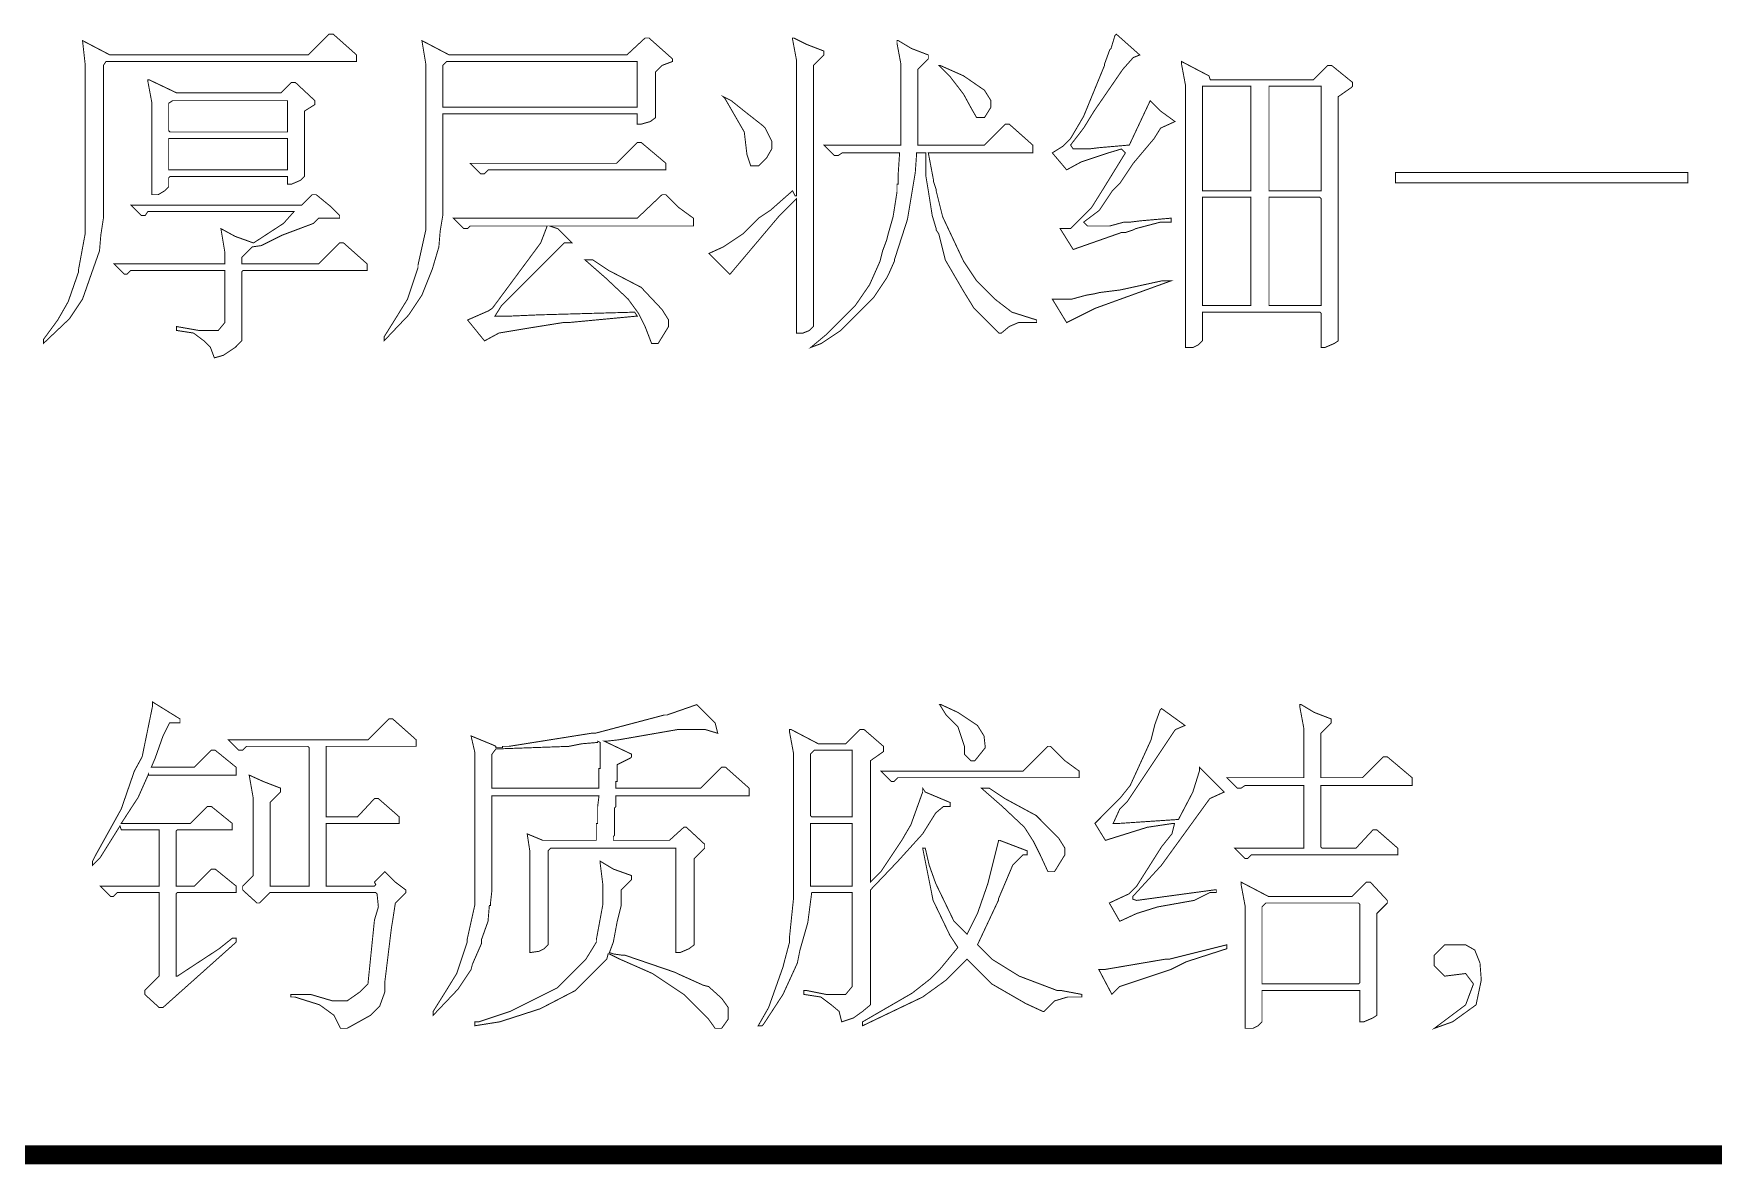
# Model space of a CAD drawing. Extents: x 94 to 452, y -72 to 1042.
# Drawn here: x 296.97 to 314.63, y 557.01 to 568.9 of the extents above; entities that cross this region are included whole.
import ezdxf

# ---------------------------------------------------------------- set-up
doc = ezdxf.new("R2010")
doc.units = 0
doc.header["$MEASUREMENT"] = 0
doc.layers.add('TREE_LAYER', color=7, linetype='Continuous')

msp = doc.modelspace()

# ---------------------------------------------------------------- linework, layer by layer
at = {"layer": 'TREE_LAYER'}
for points, const_width, elevation in [([(300.118789, 568.890784), (300.077613, 568.890784), (299.858005, 568.671176), (297.771731, 568.671176), (297.483495, 568.822156), (297.510946, 568.575097), (297.510946, 566.790784), (297.442319, 566.420195), (297.442319, 566.392744), (297.332515, 566.077058), (297.222711, 565.884901), (297.071731, 565.679019), (297.071731, 565.637843), (297.34624, 565.898627), (297.483495, 566.104509), (297.579574, 566.379019), (297.661927, 566.612352), (297.675652, 566.777058), (297.703103, 566.95549), (297.703103, 568.561372), (297.730554, 568.602548), (300.365848, 568.602548), (300.365848, 568.671176), (300.118789, 568.890784), (300.118789, 568.890784)], 0.01, 30), ([(303.440358, 568.849607), (303.399182, 568.849607), (303.207025, 568.671176), (301.340358, 568.671176), (301.052123, 568.822156), (301.093299, 568.575097), (301.093299, 566.83196), (301.010946, 566.461372), (301.010946, 566.433921), (300.901142, 566.104509), (300.791338, 565.926078), (300.654084, 565.70647), (300.654084, 565.665294), (300.914868, 565.939803), (301.052123, 566.145686), (301.161927, 566.420195), (301.230554, 566.653529), (301.24428, 566.818235), (301.271731, 566.982941), (301.271731, 568.039803), (301.271731, 568.053529), (303.316829, 568.053529), (303.316829, 568.039803), (303.316829, 567.943725), (303.358005, 567.943725), (303.454084, 567.971176), (303.508985, 568.012352), (303.508985, 568.492744), (303.577613, 568.561372), (303.687417, 568.602548), (303.687417, 568.629999), (303.440358, 568.849607), (303.440358, 568.849607)], 0.01, 30), ([(304.963887, 568.849607), (304.950162, 568.849607), (304.950162, 568.835882), (304.991338, 568.616274), (304.991338, 567.188823), (304.991338, 567.188823), (304.977613, 567.188823), (304.950162, 567.243725), (304.716829, 567.037843), (304.593299, 566.95549), (304.428593, 566.790784), (304.222711, 566.653529), (304.071731, 566.584901), (304.291338, 566.365294), (304.812907, 566.982941), (304.991338, 567.161372), (304.991338, 567.161372), (304.991338, 565.747646), (305.059966, 565.747646), (305.128593, 565.775097), (305.16977, 565.816274), (305.16977, 568.561372), (305.279574, 568.671176), (305.279574, 568.712352), (305.101142, 568.78098), (304.963887, 568.849607), (304.963887, 568.849607)], 0.01, 30), ([(306.061927, 568.822156), (306.048201, 568.822156), (306.048201, 568.794705), (306.089378, 568.575097), (306.089378, 567.792744), (306.089378, 567.792744), (306.089378, 567.724117), (306.075652, 567.724117), (305.279574, 567.724117), (305.389378, 567.614313), (305.430554, 567.614313), (305.471731, 567.641764), (306.075652, 567.641764), (306.075652, 567.641764), (306.061927, 567.435882), (306.061927, 567.435882), (306.061927, 567.38098), (306.061927, 567.367254), (306.061927, 567.312352), (306.048201, 567.312352), (306.048201, 567.229999), (306.007025, 566.969215), (305.952123, 566.777058), (305.938397, 566.722156), (305.897221, 566.612352), (305.86977, 566.502548), (305.759966, 566.25549), (305.608985, 566.035882), (305.307025, 565.733921), (305.142319, 565.596666), (305.252123, 565.637843), (305.458005, 565.775097), (305.801142, 566.118235), (305.938397, 566.324117), (305.965848, 566.379019), (306.02075, 566.502548), (306.02075, 566.516274), (306.158005, 566.941764), (306.199182, 567.188823), (306.240358, 567.435882), (306.254084, 567.628039), (306.254084, 567.641764), (306.336436, 567.641764), (306.350162, 567.641764), (306.350162, 567.408431), (306.377613, 567.243725), (306.418789, 566.982941), (306.459966, 566.845686), (306.459966, 566.83196), (306.487417, 566.790784), (306.556044, 566.516274), (306.748201, 566.186862), (306.858005, 566.008431), (307.118789, 565.747646), (307.14624, 565.747646), (307.228593, 565.816274), (307.324672, 565.85745), (307.516829, 565.85745), (307.516829, 565.884901), (307.256044, 565.967254), (307.077613, 566.104509), (306.885456, 566.296666), (306.748201, 566.502548), (306.528593, 566.969215), (306.459966, 567.243725), (306.459966, 567.25745), (306.432515, 567.339803), (306.432515, 567.353529), (306.377613, 567.641764), (306.391338, 567.641764), (307.475652, 567.641764), (307.475652, 567.724117), (307.228593, 567.943725), (307.187417, 567.943725), (306.967809, 567.724117), (306.267809, 567.724117), (306.267809, 567.751568), (306.267809, 567.792744), (306.267809, 568.520195), (306.377613, 568.629999), (306.377613, 568.671176), (306.199182, 568.739803), (306.061927, 568.822156), (306.061927, 568.822156)], 0.01, 30), ([(308.354084, 568.890784), (308.340358, 568.877058), (308.299182, 568.739803), (308.285456, 568.726078), (308.230554, 568.575097), (308.230554, 568.561372), (308.010946, 568.026078), (307.873691, 567.792744), (307.791338, 567.710392), (307.681534, 567.641764), (307.832515, 567.463333), (307.983495, 567.545686), (308.271731, 567.641764), (308.408985, 567.682941), (308.450162, 567.641764), (308.230554, 567.284901), (308.093299, 567.065294), (307.873691, 566.845686), (307.763887, 566.845686), (307.901142, 566.626078), (308.408985, 566.804509), (308.450162, 566.804509), (308.532515, 566.83196), (308.559966, 566.845686), (308.82075, 566.914313), (308.930554, 566.914313), (308.930554, 566.95549), (308.614868, 566.928039), (308.614868, 566.928039), (308.505064, 566.914313), (308.505064, 566.914313), (308.436436, 566.914313), (308.285456, 566.873137), (308.052123, 566.873137), (308.010946, 566.914313), (308.175652, 567.037843), (308.312907, 567.243725), (308.39526, 567.326078), (308.532515, 567.53196), (308.752123, 567.792744), (308.82075, 567.902548), (308.971731, 567.971176), (308.82075, 568.08098), (308.710946, 568.190784), (308.491338, 567.724117), (308.175652, 567.696666), (308.175652, 567.696666), (308.065848, 567.682941), (308.065848, 567.682941), (307.901142, 567.682941), (307.873691, 567.724117), (308.010946, 567.902548), (308.12075, 568.08098), (308.422711, 568.520195), (308.532515, 568.643725), (308.601142, 568.671176), (308.354084, 568.890784), (308.354084, 568.890784)], 0.01, 30), ([(301.299182, 568.588823), (301.312907, 568.602548), (303.316829, 568.602548), (303.316829, 568.588823), (303.316829, 568.122156), (303.316829, 568.122156), (301.271731, 568.122156), (301.271731, 568.122156), (301.271731, 568.561372), (301.299182, 568.588823), (301.299182, 568.588823)], 0.01, 30), ([(306.501142, 568.561372), (306.487417, 568.561372), (306.610946, 568.437843), (306.748201, 568.259411), (306.830554, 568.108431), (306.885456, 568.012352), (306.899182, 568.012352), (306.967809, 568.012352), (307.036436, 568.122156), (307.036436, 568.190784), (306.967809, 568.300588), (306.748201, 568.451568), (306.501142, 568.561372), (306.501142, 568.561372)], 0.01, 30), ([(309.040358, 568.602548), (309.040358, 568.602548), (309.040358, 568.575097), (309.081534, 568.35549), (309.081534, 565.596666), (309.163887, 565.596666), (309.218789, 565.624117), (309.259966, 565.665294), (309.259966, 565.953529), (309.259966, 565.967254), (310.49526, 565.967254), (310.508985, 565.953529), (310.508985, 565.596666), (310.550162, 565.596666), (310.64624, 565.637843), (310.687417, 565.665294), (310.687417, 568.23196), (310.824672, 568.328039), (310.838397, 568.341764), (310.838397, 568.382941), (310.618789, 568.561372), (310.577613, 568.561372), (310.426633, 568.410392), (309.342319, 568.410392), (309.328593, 568.451568), (309.040358, 568.602548), (309.040358, 568.602548)], 0.01, 30), ([(298.183495, 568.410392), (298.16977, 568.410392), (298.16977, 568.396666), (298.210946, 568.177058), (298.210946, 567.202548), (298.279574, 567.202548), (298.348201, 567.243725), (298.389378, 567.284901), (298.389378, 567.38098), (298.403103, 567.394705), (299.638397, 567.394705), (299.638397, 567.312352), (299.679574, 567.312352), (299.775652, 567.353529), (299.816829, 567.394705), (299.816829, 568.08098), (299.926633, 568.149607), (299.926633, 568.190784), (299.72075, 568.382941), (299.679574, 568.382941), (299.56977, 568.273137), (298.471731, 568.273137), (298.183495, 568.410392), (298.183495, 568.410392)], 0.01, 30), ([(309.259966, 568.341764), (309.259966, 568.341764), (309.767809, 568.341764), (309.767809, 568.341764), (309.767809, 567.243725), (309.767809, 567.243725), (309.259966, 567.243725), (309.259966, 567.243725), (309.259966, 568.341764), (309.259966, 568.341764)], 0.01, 30), ([(309.959966, 568.341764), (309.959966, 568.341764), (310.49526, 568.341764), (310.508985, 568.341764), (310.508985, 567.243725), (310.49526, 567.243725), (309.959966, 567.243725), (309.959966, 567.243725), (309.959966, 568.341764), (309.959966, 568.341764)], 0.01, 30), ([(298.430554, 568.190784), (298.430554, 568.190784), (299.638397, 568.190784), (299.638397, 568.190784), (299.638397, 567.875097), (299.638397, 567.861372), (298.403103, 567.861372), (298.389378, 567.875097), (298.389378, 568.163333), (298.430554, 568.190784), (298.430554, 568.190784)], 0.01, 30), ([(304.222711, 568.23196), (304.222711, 568.23196), (304.236436, 568.218235), (304.442319, 567.861372), (304.46977, 567.628039), (304.510946, 567.504509), (304.510946, 567.504509), (304.593299, 567.504509), (304.675652, 567.586862), (304.730554, 567.682941), (304.730554, 567.765294), (304.661927, 567.902548), (304.634476, 567.929999), (304.442319, 568.08098), (304.305064, 568.190784), (304.222711, 568.23196), (304.222711, 568.23196)], 0.01, 30), ([(298.389378, 567.792744), (298.403103, 567.792744), (299.638397, 567.792744), (299.638397, 567.792744), (299.638397, 567.463333), (299.638397, 567.463333), (298.403103, 567.463333), (298.389378, 567.463333), (298.389378, 567.792744), (298.389378, 567.792744)], 0.01, 30), ([(303.358005, 567.751568), (303.316829, 567.751568), (303.097221, 567.53196), (301.559966, 567.53196), (301.66977, 567.422156), (301.710946, 567.422156), (301.752123, 567.463333), (303.618789, 567.463333), (303.618789, 567.53196), (303.358005, 567.751568), (303.358005, 567.751568)], 0.01, 30), ([(314.365848, 567.435882), (311.291338, 567.435882), (311.291338, 567.408431), (311.291338, 567.326078), (313.871731, 567.326078), (314.365848, 567.326078), (314.365848, 567.38098), (314.365848, 567.435882)], 0.01, 30), ([(299.940358, 567.202548), (299.899182, 567.202548), (299.789378, 567.092744), (297.991338, 567.092744), (298.101142, 566.982941), (298.142319, 566.982941), (298.16977, 567.024117), (299.707025, 567.024117), (299.707025, 567.024117), (299.597221, 566.900588), (299.281534, 566.694705), (299.089378, 566.763333), (298.938397, 566.845686), (298.979574, 566.598627), (298.979574, 566.475097), (298.979574, 566.475097), (297.812907, 566.475097), (297.922711, 566.365294), (297.950162, 566.365294), (297.991338, 566.40647), (298.979574, 566.40647), (298.979574, 566.392744), (298.979574, 565.85745), (298.910946, 565.775097), (298.705064, 565.775097), (298.471731, 565.816274), (298.471731, 565.775097), (298.650162, 565.747646), (298.759966, 565.665294), (298.828593, 565.596666), (298.86977, 565.486862), (298.965848, 565.514313), (299.089378, 565.596666), (299.158005, 565.665294), (299.158005, 566.392744), (299.171731, 566.40647), (300.475652, 566.40647), (300.475652, 566.475097), (300.228593, 566.694705), (300.187417, 566.694705), (299.967809, 566.475097), (299.171731, 566.475097), (299.158005, 566.475097), (299.158005, 566.543725), (299.267809, 566.653529), (299.363887, 566.667254), (299.583495, 566.777058), (299.912907, 566.900588), (299.926633, 566.914313), (299.967809, 566.95549), (300.187417, 566.95549), (300.187417, 566.982941), (300.091338, 567.079019), (299.940358, 567.202548), (299.940358, 567.202548)], 0.01, 30), ([(303.618789, 567.202548), (303.577613, 567.202548), (303.316829, 566.95549), (301.381534, 566.95549), (301.491338, 566.845686), (301.532515, 566.845686), (301.559966, 566.873137), (302.36977, 566.873137), (302.36977, 566.873137), (302.301142, 566.694705), (301.793299, 566.008431), (301.752123, 565.98098), (301.532515, 565.884901), (301.710946, 565.665294), (301.861927, 565.747646), (302.191338, 565.802548), (302.534476, 565.85745), (302.589378, 565.85745), (303.316829, 565.926078), (303.289378, 565.967254), (302.314868, 565.939803), (302.301142, 565.939803), (301.985456, 565.926078), (301.985456, 565.926078), (301.834476, 565.926078), (301.82075, 565.926078), (301.889378, 566.035882), (302.548201, 566.694705), (302.630554, 566.694705), (302.479574, 566.845686), (302.397221, 566.873137), (302.397221, 566.873137), (302.397221, 566.873137), (303.907025, 566.873137), (303.907025, 566.95549), (303.756044, 567.065294), (303.618789, 567.202548), (303.618789, 567.202548)], 0.01, 30), ([(309.259966, 567.161372), (309.259966, 567.175097), (309.767809, 567.175097), (309.767809, 567.161372), (309.767809, 566.035882), (309.767809, 566.035882), (309.259966, 566.035882), (309.259966, 566.035882), (309.259966, 567.161372), (309.259966, 567.161372)], 0.01, 30), ([(309.959966, 567.161372), (309.959966, 567.175097), (310.49526, 567.175097), (310.508985, 567.161372), (310.508985, 566.035882), (310.49526, 566.035882), (309.959966, 566.035882), (309.959966, 566.035882), (309.959966, 567.161372), (309.959966, 567.161372)], 0.01, 30), ([(302.850162, 566.516274), (302.767809, 566.516274), (302.987417, 566.324117), (303.22075, 566.104509), (303.330554, 565.953529), (303.399182, 565.816274), (303.467809, 565.637843), (303.536436, 565.637843), (303.64624, 565.816274), (303.64624, 565.884901), (303.577613, 565.994705), (303.358005, 566.228039), (303.014868, 566.40647), (302.850162, 566.516274), (302.850162, 566.516274)], 0.01, 30), ([(308.930554, 566.296666), (308.834476, 566.296666), (308.39526, 566.200588), (308.175652, 566.173137), (308.12075, 566.159411), (308.038397, 566.145686), (307.887417, 566.104509), (307.681534, 566.104509), (307.832515, 565.85745), (308.134476, 566.008431), (308.930554, 566.296666), (308.930554, 566.296666)], 0.01, 30), ([(298.220046, 561.869104), (298.220046, 561.869104), (298.220046, 561.827927), (298.110242, 561.292633), (298.027889, 561.141653), (297.890634, 560.743613), (297.616124, 560.249496), (297.588673, 560.194594), (297.588673, 560.153417), (297.671026, 560.23577), (297.876909, 560.565182), (297.890634, 560.524006), (298.288673, 560.524006), (298.288673, 560.51028), (298.288673, 559.93381), (298.288673, 559.93381), (297.671026, 559.93381), (297.78083, 559.824006), (297.808281, 559.824006), (297.849458, 559.865182), (298.288673, 559.865182), (298.288673, 559.851457), (298.288673, 558.986751), (298.137693, 558.83577), (298.137693, 558.794594), (298.288673, 558.657339), (298.32985, 558.657339), (299.098477, 559.343613), (299.098477, 559.38479), (299.057301, 559.38479), (298.920046, 559.274986), (298.48083, 558.986751), (298.467105, 558.986751), (298.467105, 559.851457), (298.48083, 559.865182), (299.098477, 559.865182), (299.098477, 559.93381), (298.878869, 560.112241), (298.837693, 560.112241), (298.659262, 559.93381), (298.48083, 559.93381), (298.467105, 559.93381), (298.467105, 560.51028), (298.48083, 560.524006), (299.057301, 560.524006), (299.057301, 560.592633), (298.837693, 560.771064), (298.796516, 560.771064), (298.618085, 560.592633), (297.90436, 560.592633), (297.890634, 560.592633), (298.069065, 560.867143), (298.178869, 561.114202), (298.178869, 561.100476), (299.098477, 561.100476), (299.098477, 561.182829), (298.878869, 561.361261), (298.837693, 561.361261), (298.659262, 561.182829), (298.20632, 561.182829), (298.20632, 561.182829), (298.247497, 561.278908), (298.32985, 561.512241), (298.398477, 561.649496), (298.398477, 561.649496), (298.508281, 561.649496), (298.508281, 561.690672), (298.220046, 561.869104), (298.220046, 561.869104)], 0.01, 30), ([(303.943575, 561.841653), (303.627889, 561.731849), (303.600438, 561.731849), (302.872987, 561.539692), (302.831811, 561.539692), (301.967105, 561.402437), (301.898477, 561.402437), (301.898477, 561.388712), (301.82985, 561.388712), (301.82985, 561.402437), (301.802399, 561.416162), (301.569065, 561.512241), (301.610242, 561.33381), (301.610242, 559.741653), (301.527889, 559.371064), (301.527889, 559.343613), (301.418085, 559.014202), (301.308281, 558.83577), (301.171026, 558.616162), (301.171026, 558.574986), (301.431811, 558.849496), (301.569065, 559.055378), (301.582791, 559.11028), (301.678869, 559.329888), (301.678869, 559.371064), (301.747497, 559.563221), (301.761222, 559.727927), (301.774948, 559.727927), (301.774948, 559.769104), (301.788673, 559.892633), (301.788673, 560.880868), (301.788673, 560.880868), (302.900438, 560.880868), (302.914163, 560.880868), (302.900438, 560.771064), (302.900438, 560.771064), (302.900438, 560.674986), (302.900438, 560.674986), (302.900438, 560.592633), (302.886713, 560.592633), (302.886713, 560.496555), (302.886713, 560.496555), (302.886713, 560.414202), (302.886713, 560.414202), (302.323967, 560.414202), (302.159262, 560.482829), (302.186713, 560.304398), (302.186713, 559.23381), (302.282791, 559.247535), (302.337693, 559.274986), (302.378869, 559.316162), (302.378869, 560.304398), (302.40632, 560.331849), (303.723967, 560.331849), (303.723967, 560.331849), (303.723967, 559.23381), (303.765144, 559.23381), (303.861222, 559.274986), (303.916124, 559.316162), (303.916124, 560.222045), (304.025928, 560.331849), (304.025928, 560.373025), (303.833771, 560.551457), (303.80632, 560.551457), (303.65534, 560.414202), (303.078869, 560.414202), (303.065144, 560.414202), (303.065144, 560.455378), (303.078869, 560.469104), (303.078869, 560.565182), (303.078869, 560.565182), (303.078869, 560.661261), (303.078869, 560.661261), (303.078869, 560.757339), (303.092595, 560.771064), (303.092595, 560.880868), (303.092595, 560.880868), (304.492595, 560.880868), (304.492595, 560.963221), (304.245536, 561.182829), (304.20436, 561.182829), (303.984752, 560.963221), (303.10632, 560.963221), (303.092595, 560.963221), (303.092595, 561.031849), (303.10632, 561.031849), (303.10632, 561.21028), (303.243575, 561.278908), (303.257301, 561.292633), (303.257301, 561.320084), (302.969065, 561.457339), (302.996516, 561.457339), (303.120046, 561.471064), (303.751418, 561.580868), (304.025928, 561.580868), (304.163183, 561.539692), (304.135732, 561.649496), (303.943575, 561.841653), (303.943575, 561.841653)], 0.01, 30), ([(306.510242, 561.841653), (306.496516, 561.841653), (306.565144, 561.731849), (306.688673, 561.608319), (306.757301, 561.402437), (306.757301, 561.320084), (306.825928, 561.251457), (306.867105, 561.251457), (306.976909, 561.388712), (306.963183, 561.512241), (306.894556, 561.622045), (306.688673, 561.7593), (306.510242, 561.841653), (306.510242, 561.841653)], 0.01, 30), ([(308.82985, 561.800476), (308.816124, 561.786751), (308.761222, 561.63577), (308.720046, 561.471064), (308.500438, 560.990672), (308.390634, 560.853417), (308.12985, 560.592633), (308.239654, 560.414202), (308.678869, 560.551457), (308.953379, 560.592633), (308.967105, 560.592633), (308.939654, 560.482829), (308.82985, 560.345574), (308.569065, 559.93381), (308.486713, 559.851457), (308.28083, 559.755378), (308.390634, 559.563221), (308.569065, 559.645574), (308.788673, 559.714202), (309.172987, 559.782829), (309.337693, 559.865182), (309.40632, 559.865182), (309.40632, 559.892633), (309.378869, 559.892633), (308.569065, 559.782829), (308.527889, 559.796555), (308.527889, 559.824006), (308.82985, 560.153417), (309.337693, 560.853417), (309.488673, 560.922045), (309.227889, 561.182829), (309.227889, 561.141653), (309.159262, 560.922045), (309.008281, 560.63381), (308.390634, 560.592633), (308.322007, 560.592633), (308.390634, 560.743613), (308.472987, 560.825966), (308.967105, 561.567143), (308.98083, 561.580868), (309.076909, 561.622045), (308.82985, 561.800476), (308.82985, 561.800476)], 0.01, 30), ([(310.298477, 561.841653), (310.284752, 561.841653), (310.284752, 561.814202), (310.325928, 561.594594), (310.325928, 561.073025), (310.325928, 561.073025), (309.516124, 561.073025), (309.625928, 560.963221), (309.667105, 560.963221), (309.708281, 560.990672), (310.325928, 560.990672), (310.325928, 560.990672), (310.325928, 560.345574), (310.325928, 560.331849), (309.598477, 560.331849), (309.708281, 560.222045), (309.735732, 560.222045), (309.776909, 560.263221), (311.314163, 560.263221), (311.314163, 560.331849), (311.094556, 560.524006), (311.053379, 560.524006), (310.874948, 560.331849), (310.518085, 560.331849), (310.50436, 560.345574), (310.50436, 560.990672), (310.518085, 560.990672), (311.465144, 560.990672), (311.465144, 561.073025), (311.20436, 561.292633), (311.163183, 561.292633), (310.943575, 561.073025), (310.518085, 561.073025), (310.50436, 561.073025), (310.50436, 561.539692), (310.614163, 561.649496), (310.614163, 561.690672), (310.435732, 561.7593), (310.298477, 561.841653), (310.298477, 561.841653)], 0.01, 30), ([(300.745536, 561.690672), (300.70436, 561.690672), (300.484752, 561.471064), (299.016124, 561.471064), (299.125928, 561.361261), (299.167105, 561.361261), (299.208281, 561.402437), (299.853379, 561.402437), (299.867105, 561.388712), (299.867105, 559.93381), (299.853379, 559.93381), (299.469065, 559.93381), (299.45534, 559.93381), (299.45534, 560.812241), (299.565144, 560.922045), (299.565144, 560.963221), (299.386713, 561.031849), (299.235732, 561.100476), (299.276909, 560.867143), (299.276909, 560.043613), (299.167105, 559.93381), (299.167105, 559.892633), (299.318085, 559.755378), (299.345536, 559.755378), (299.45534, 559.865182), (300.567105, 559.865182), (300.58083, 559.851457), (300.594556, 559.714202), (300.553379, 559.576947), (300.484752, 558.904398), (300.402399, 558.822045), (300.265144, 558.725966), (300.114163, 558.725966), (299.88083, 558.794594), (299.674948, 558.794594), (299.674948, 558.767143), (299.716124, 558.767143), (299.976909, 558.68479), (300.127889, 558.574986), (300.196516, 558.437731), (300.265144, 558.437731), (300.512203, 558.574986), (300.594556, 558.657339), (300.608281, 558.671064), (300.663183, 558.822045), (300.663183, 558.931849), (300.731811, 559.494594), (300.745536, 559.576947), (300.772987, 559.755378), (300.882791, 559.865182), (300.882791, 559.892633), (300.772987, 559.974986), (300.663183, 560.08479), (300.553379, 559.974986), (300.567105, 559.947535), (300.553379, 559.93381), (300.045536, 559.93381), (300.045536, 559.93381), (300.045536, 560.592633), (300.045536, 560.592633), (300.814163, 560.592633), (300.814163, 560.661261), (300.594556, 560.853417), (300.553379, 560.853417), (300.374948, 560.661261), (300.045536, 560.661261), (300.045536, 560.674986), (300.045536, 561.388712), (300.045536, 561.402437), (300.992595, 561.402437), (300.992595, 561.471064), (300.745536, 561.690672), (300.745536, 561.690672)], 0.01, 30), ([(304.931811, 561.580868), (304.918085, 561.580868), (304.918085, 561.553417), (304.959262, 561.33381), (304.959262, 559.796555), (304.918085, 559.398515), (304.918085, 559.343613), (304.863183, 559.137731), (304.849458, 559.082829), (304.698477, 558.657339), (304.588673, 558.465182), (304.62985, 558.465182), (304.643575, 558.478908), (304.849458, 558.794594), (305.000438, 559.124006), (305.027889, 559.261261), (305.110242, 559.549496), (305.151418, 559.865182), (305.576909, 559.865182), (305.576909, 559.851457), (305.576909, 558.876947), (305.508281, 558.794594), (305.302399, 558.794594), (305.096516, 558.83577), (305.069065, 558.83577), (305.069065, 558.794594), (305.247497, 558.767143), (305.357301, 558.68479), (305.439654, 558.616162), (305.467105, 558.506359), (305.590634, 558.547535), (305.686713, 558.616162), (305.769065, 558.68479), (305.769065, 559.892633), (306.057301, 560.194594), (306.318085, 560.482829), (306.45534, 560.702437), (306.537693, 560.771064), (306.60632, 560.771064), (306.60632, 560.812241), (306.345536, 560.922045), (306.318085, 560.963221), (306.318085, 560.922045), (306.194556, 560.578908), (306.098477, 560.414202), (305.878869, 560.08479), (305.769065, 559.974986), (305.769065, 559.974986), (305.769065, 561.251457), (305.90632, 561.347535), (305.90632, 561.361261), (305.90632, 561.402437), (305.700438, 561.580868), (305.659262, 561.580868), (305.508281, 561.429888), (305.220046, 561.429888), (304.931811, 561.580868), (304.931811, 561.580868)], 0.01, 30), ([(302.900438, 561.443613), (302.900438, 561.457339), (302.927889, 561.443613), (302.927889, 561.169104), (302.914163, 561.169104), (302.914163, 561.073025), (302.914163, 561.0593), (302.914163, 560.963221), (302.900438, 560.963221), (301.788673, 560.963221), (301.788673, 560.963221), (301.788673, 561.320084), (301.82985, 561.374986), (302.598477, 561.402437), (302.735732, 561.429888), (302.900438, 561.443613), (302.900438, 561.443613)], 0.01, 30), ([(307.663183, 561.402437), (307.635732, 561.402437), (307.374948, 561.141653), (305.878869, 561.141653), (305.988673, 561.031849), (306.016124, 561.031849), (306.057301, 561.073025), (307.965144, 561.073025), (307.965144, 561.141653), (307.814163, 561.251457), (307.663183, 561.402437), (307.663183, 561.402437)], 0.01, 30), ([(305.178869, 561.361261), (305.178869, 561.361261), (305.576909, 561.361261), (305.576909, 561.361261), (305.576909, 560.674986), (305.576909, 560.661261), (305.151418, 560.661261), (305.137693, 560.674986), (305.137693, 561.320084), (305.178869, 561.361261), (305.178869, 561.361261)], 0.01, 30), ([(307.018085, 560.963221), (306.935732, 560.963221), (307.15534, 560.771064), (307.388673, 560.551457), (307.484752, 560.400476), (307.553379, 560.263221), (307.635732, 560.08479), (307.70436, 560.08479), (307.814163, 560.263221), (307.814163, 560.331849), (307.745536, 560.441653), (307.512203, 560.674986), (307.182791, 560.853417), (307.018085, 560.963221), (307.018085, 560.963221)], 0.01, 30), ([(305.137693, 560.592633), (305.151418, 560.592633), (305.576909, 560.592633), (305.576909, 560.592633), (305.576909, 559.93381), (305.576909, 559.93381), (305.151418, 559.93381), (305.137693, 559.93381), (305.137693, 560.592633), (305.137693, 560.592633)], 0.01, 30), ([(307.127889, 560.414202), (307.114163, 560.414202), (307.114163, 560.400476), (307.00436, 559.961261), (306.894556, 559.645574), (306.784752, 559.425966), (306.647497, 559.563221), (306.45534, 559.961261), (306.386713, 560.153417), (306.345536, 560.331849), (306.318085, 560.331849), (306.427889, 559.782829), (306.60632, 559.412241), (306.688673, 559.288712), (306.496516, 559.055378), (306.400438, 558.9593), (306.208281, 558.808319), (305.686713, 558.506359), (305.686713, 558.465182), (306.318085, 558.767143), (306.565144, 558.945574), (306.784752, 559.165182), (307.045536, 558.904398), (307.402399, 558.698515), (307.58083, 558.616162), (307.594556, 558.616162), (307.70436, 558.725966), (307.841614, 558.767143), (307.992595, 558.767143), (307.992595, 558.794594), (307.772987, 558.83577), (307.731811, 558.83577), (307.333771, 558.986751), (307.045536, 559.165182), (306.894556, 559.316162), (307.114163, 559.782829), (307.114163, 559.796555), (307.265144, 560.153417), (307.374948, 560.263221), (307.416124, 560.263221), (307.416124, 560.304398), (307.127889, 560.414202), (307.127889, 560.414202)], 0.01, 30), ([(302.927889, 560.194594), (302.927889, 560.194594), (302.927889, 560.167143), (302.95534, 559.947535), (302.95534, 559.741653), (302.886713, 559.371064), (302.886713, 559.343613), (302.776909, 559.165182), (302.474948, 558.863221), (301.98083, 558.616162), (301.651418, 558.506359), (301.610242, 558.506359), (301.610242, 558.465182), (301.871026, 558.506359), (302.296516, 558.643613), (302.667105, 558.83577), (302.996516, 559.165182), (303.010242, 559.220084), (303.023967, 559.220084), (303.133771, 559.165182), (303.476909, 559.014202), (303.80632, 558.794594), (304.067105, 558.53381), (304.135732, 558.437731), (304.20436, 558.437731), (304.272987, 558.53381), (304.272987, 558.657339), (304.20436, 558.753417), (304.067105, 558.876947), (304.012203, 558.890672), (303.737693, 559.014202), (303.710242, 559.027927), (303.188673, 559.206359), (303.161222, 559.206359), (303.065144, 559.220084), (303.023967, 559.23381), (303.065144, 559.343613), (303.10632, 559.563221), (303.147497, 559.727927), (303.147497, 559.892633), (303.257301, 560.002437), (303.257301, 560.043613), (303.065144, 560.112241), (302.927889, 560.194594), (302.927889, 560.194594)], 0.01, 30), ([(309.667105, 559.974986), (309.667105, 559.974986), (309.667105, 559.947535), (309.708281, 559.727927), (309.708281, 558.437731), (309.790634, 558.437731), (309.845536, 558.465182), (309.886713, 558.506359), (309.886713, 558.83577), (309.886713, 558.83577), (310.902399, 558.83577), (310.916124, 558.83577), (310.916124, 558.506359), (310.957301, 558.506359), (311.053379, 558.547535), (311.094556, 558.574986), (311.094556, 559.645574), (311.20436, 559.755378), (311.20436, 559.782829), (311.025928, 559.974986), (310.984752, 559.974986), (310.833771, 559.824006), (309.95534, 559.824006), (309.667105, 559.974986), (309.667105, 559.974986)], 0.01, 30), ([(309.914163, 559.741653), (309.927889, 559.755378), (310.902399, 559.755378), (310.916124, 559.741653), (310.916124, 558.918123), (310.902399, 558.904398), (309.886713, 558.904398), (309.886713, 558.918123), (309.886713, 559.714202), (309.914163, 559.741653), (309.914163, 559.741653)], 0.01, 30), ([(309.516124, 559.316162), (308.912203, 559.165182), (308.871026, 559.165182), (308.225928, 559.055378), (308.171026, 559.055378), (308.308281, 558.794594), (308.390634, 558.876947), (308.925928, 559.055378), (309.090634, 559.137731), (309.516124, 559.274986), (309.516124, 559.274986), (309.516124, 559.316162), (309.516124, 559.316162)], 0.01, 30), ([(312.027889, 559.316162), (311.808281, 559.316162), (311.698477, 559.206359), (311.698477, 559.096555), (311.808281, 558.986751), (312.027889, 559.014202), (312.110242, 558.904398), (312.027889, 558.68479), (311.698477, 558.437731), (311.890634, 558.506359), (312.137693, 558.68479), (312.192595, 558.945574), (312.178869, 559.124006), (312.123967, 559.261261), (312.027889, 559.316162), (312.027889, 559.316162)], 0.01, 30), ([(221.22612, 557.107476), (399.22612, 557.107476)], 0.2, 178)]:
    msp.add_lwpolyline(points, dxfattribs=dict(at, const_width=const_width, elevation=elevation))

doc.saveas('drawing.dxf')
